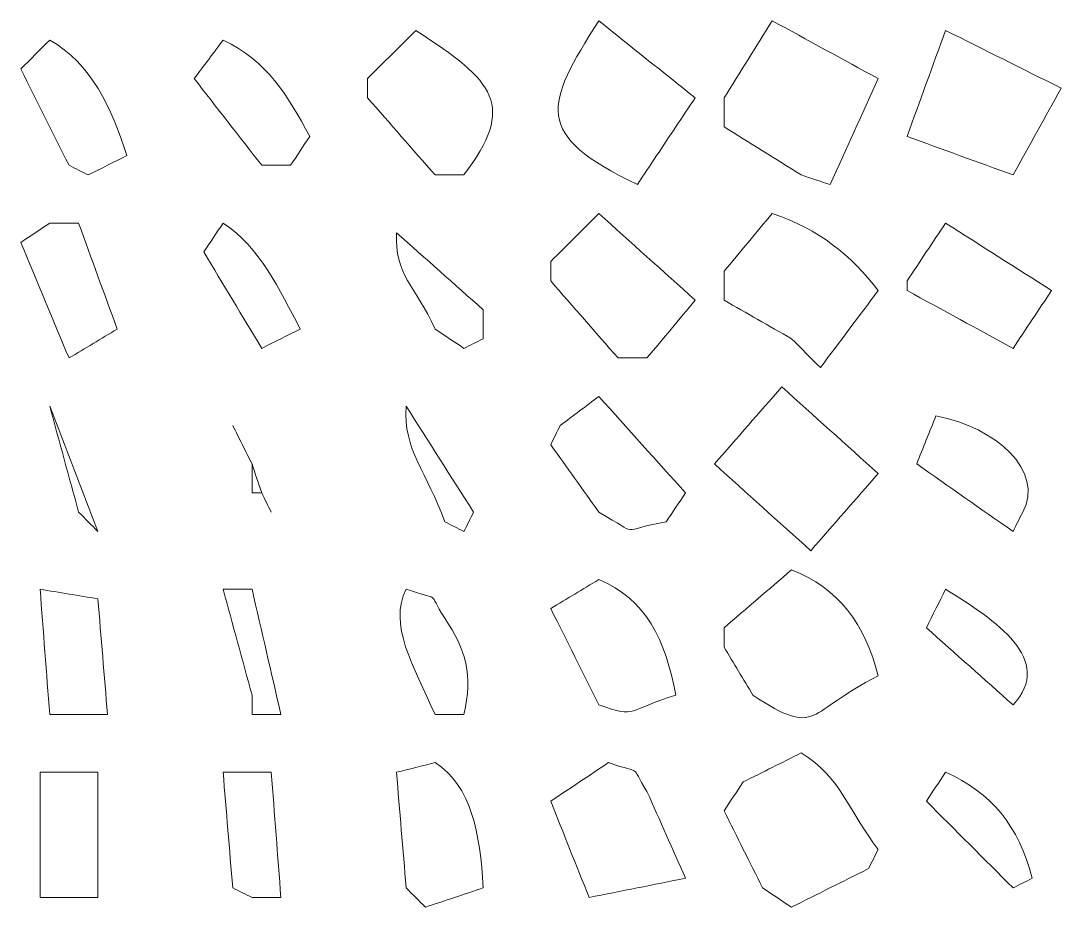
# Model space of a CAD drawing. Extents: x 69 to 542, y -750 to -43.
# Drawn here: x 186.9 to 294.9, y -402.3 to -310.3 of the extents above; entities that cross this region are included whole.
import ezdxf

# ---------------------------------------------------------------- set-up
doc = ezdxf.new("R2010")
doc.units = 0
doc.header["$MEASUREMENT"] = 0
doc.layers.add('Layer 1', color=7, linetype='Continuous', lineweight=0)

msp = doc.modelspace()

# ---------------------------------------------------------------- linework, layer by layer
at = {"layer": 'Layer 1', "color": 240, "lineweight": 18, "true_color": 0xed1c24}
for points, knots in [([(246.94, -310.33), (250.27, -313), (253.6, -315.67), (256.94, -318.33), (256.27, -319.33), (255.6, -320.33), (254.94, -321.33), (253.6, -323.33), (252.27, -325.33), (250.94, -327.33), (240.05, -322.12), (241.36, -319.11), (246.94, -310.33)], [0, 0, 0, 0, 1, 1, 1, 2, 2, 2, 3, 3, 3, 4, 4, 4, 4]), ([(246.94, -310.33), (250.27, -313), (253.6, -315.67), (256.94, -318.33), (256.27, -319.33), (255.6, -320.33), (254.94, -321.33), (253.6, -323.33), (252.27, -325.33), (250.94, -327.33), (240.05, -322.12), (241.36, -319.11), (246.94, -310.33)], [0, 0, 0, 0, 1, 1, 1, 2, 2, 2, 3, 3, 3, 4, 4, 4, 4]), ([(246.94, -310.33), (250.27, -313), (253.6, -315.67), (256.94, -318.33), (256.27, -319.33), (255.6, -320.33), (254.94, -321.33), (253.6, -323.33), (252.27, -325.33), (250.94, -327.33), (240.05, -322.12), (241.36, -319.11), (246.94, -310.33)], [0, 0, 0, 0, 1, 1, 1, 2, 2, 2, 3, 3, 3, 4, 4, 4, 4]), ([(264.94, -310.33), (268.6, -312.33), (272.27, -314.33), (275.94, -316.33), (274.27, -320), (272.6, -323.67), (270.94, -327.33), (269.94, -327), (268.94, -326.67), (267.94, -326.33), (265.27, -324.67), (262.6, -323), (259.94, -321.33), (259.94, -320.33), (259.94, -319.33), (259.94, -318.33), (261.6, -315.67), (263.27, -313), (264.94, -310.33)], [0, 0, 0, 0, 1, 1, 1, 2, 2, 2, 3, 3, 3, 4, 4, 4, 5, 5, 5, 6, 6, 6, 6]), ([(264.94, -310.33), (268.6, -312.33), (272.27, -314.33), (275.94, -316.33), (274.27, -320), (272.6, -323.67), (270.94, -327.33), (269.94, -327), (268.94, -326.67), (267.94, -326.33), (265.27, -324.67), (262.6, -323), (259.94, -321.33), (259.94, -320.33), (259.94, -319.33), (259.94, -318.33), (261.6, -315.67), (263.27, -313), (264.94, -310.33)], [0, 0, 0, 0, 1, 1, 1, 2, 2, 2, 3, 3, 3, 4, 4, 4, 5, 5, 5, 6, 6, 6, 6]), ([(264.94, -310.33), (268.6, -312.33), (272.27, -314.33), (275.94, -316.33), (274.27, -320), (272.6, -323.67), (270.94, -327.33), (269.94, -327), (268.94, -326.67), (267.94, -326.33), (265.27, -324.67), (262.6, -323), (259.94, -321.33), (259.94, -320.33), (259.94, -319.33), (259.94, -318.33), (261.6, -315.67), (263.27, -313), (264.94, -310.33)], [0, 0, 0, 0, 1, 1, 1, 2, 2, 2, 3, 3, 3, 4, 4, 4, 5, 5, 5, 6, 6, 6, 6]), ([(227.94, -311.33), (236.17, -316.63), (238.38, -319.13), (232.94, -326.33), (232.6, -326.33), (232.27, -326.33), (231.94, -326.33), (231.27, -326.33), (230.6, -326.33), (229.94, -326.33), (227.6, -323.67), (225.27, -321), (222.94, -318.33), (222.94, -317.67), (222.94, -317), (222.94, -316.33), (224.6, -314.67), (226.27, -313), (227.94, -311.33)], [0, 0, 0, 0, 1, 1, 1, 2, 2, 2, 3, 3, 3, 4, 4, 4, 5, 5, 5, 6, 6, 6, 6]), ([(227.94, -311.33), (236.17, -316.63), (238.38, -319.13), (232.94, -326.33), (232.6, -326.33), (232.27, -326.33), (231.94, -326.33), (231.27, -326.33), (230.6, -326.33), (229.94, -326.33), (227.6, -323.67), (225.27, -321), (222.94, -318.33), (222.94, -317.67), (222.94, -317), (222.94, -316.33), (224.6, -314.67), (226.27, -313), (227.94, -311.33)], [0, 0, 0, 0, 1, 1, 1, 2, 2, 2, 3, 3, 3, 4, 4, 4, 5, 5, 5, 6, 6, 6, 6]), ([(227.94, -311.33), (236.17, -316.63), (238.38, -319.13), (232.94, -326.33), (232.6, -326.33), (232.27, -326.33), (231.94, -326.33), (231.27, -326.33), (230.6, -326.33), (229.94, -326.33), (227.6, -323.67), (225.27, -321), (222.94, -318.33), (222.94, -317.67), (222.94, -317), (222.94, -316.33), (224.6, -314.67), (226.27, -313), (227.94, -311.33)], [0, 0, 0, 0, 1, 1, 1, 2, 2, 2, 3, 3, 3, 4, 4, 4, 5, 5, 5, 6, 6, 6, 6]), ([(282.94, -311.33), (286.94, -313.33), (290.94, -315.33), (294.94, -317.33), (293.27, -320.33), (291.6, -323.33), (289.94, -326.33), (286.27, -325), (282.6, -323.67), (278.94, -322.33), (280.27, -318.67), (281.6, -315), (282.94, -311.33)], [0, 0, 0, 0, 1, 1, 1, 2, 2, 2, 3, 3, 3, 4, 4, 4, 4]), ([(282.94, -311.33), (286.94, -313.33), (290.94, -315.33), (294.94, -317.33), (293.27, -320.33), (291.6, -323.33), (289.94, -326.33), (286.27, -325), (282.6, -323.67), (278.94, -322.33), (280.27, -318.67), (281.6, -315), (282.94, -311.33)], [0, 0, 0, 0, 1, 1, 1, 2, 2, 2, 3, 3, 3, 4, 4, 4, 4]), ([(282.94, -311.33), (286.94, -313.33), (290.94, -315.33), (294.94, -317.33), (293.27, -320.33), (291.6, -323.33), (289.94, -326.33), (286.27, -325), (282.6, -323.67), (278.94, -322.33), (280.27, -318.67), (281.6, -315), (282.94, -311.33)], [0, 0, 0, 0, 1, 1, 1, 2, 2, 2, 3, 3, 3, 4, 4, 4, 4]), ([(189.94, -312.33), (194.21, -314.75), (196.38, -319.3), (197.94, -324.33), (196.6, -325), (195.27, -325.67), (193.94, -326.33), (193.27, -326), (192.6, -325.67), (191.94, -325.33), (190.27, -322), (188.6, -318.67), (186.94, -315.33), (187.94, -314.33), (188.94, -313.33), (189.94, -312.33)], [0, 0, 0, 0, 1, 1, 1, 2, 2, 2, 3, 3, 3, 4, 4, 4, 5, 5, 5, 5]), ([(189.94, -312.33), (194.21, -314.75), (196.38, -319.3), (197.94, -324.33), (196.6, -325), (195.27, -325.67), (193.94, -326.33), (193.27, -326), (192.6, -325.67), (191.94, -325.33), (190.27, -322), (188.6, -318.67), (186.94, -315.33), (187.94, -314.33), (188.94, -313.33), (189.94, -312.33)], [0, 0, 0, 0, 1, 1, 1, 2, 2, 2, 3, 3, 3, 4, 4, 4, 5, 5, 5, 5]), ([(189.94, -312.33), (194.21, -314.75), (196.38, -319.3), (197.94, -324.33), (196.6, -325), (195.27, -325.67), (193.94, -326.33), (193.27, -326), (192.6, -325.67), (191.94, -325.33), (190.27, -322), (188.6, -318.67), (186.94, -315.33), (187.94, -314.33), (188.94, -313.33), (189.94, -312.33)], [0, 0, 0, 0, 1, 1, 1, 2, 2, 2, 3, 3, 3, 4, 4, 4, 5, 5, 5, 5]), ([(207.94, -312.33), (212.5, -314.5), (214.61, -318.04), (216.94, -322.33), (216.27, -323.33), (215.6, -324.33), (214.94, -325.33), (214.6, -325.33), (214.27, -325.33), (213.94, -325.33), (213.27, -325.33), (212.6, -325.33), (211.94, -325.33), (209.6, -322.33), (207.27, -319.33), (204.94, -316.33), (205.94, -315), (206.94, -313.67), (207.94, -312.33)], [0, 0, 0, 0, 1, 1, 1, 2, 2, 2, 3, 3, 3, 4, 4, 4, 5, 5, 5, 6, 6, 6, 6]), ([(207.94, -312.33), (212.5, -314.5), (214.61, -318.04), (216.94, -322.33), (216.27, -323.33), (215.6, -324.33), (214.94, -325.33), (214.6, -325.33), (214.27, -325.33), (213.94, -325.33), (213.27, -325.33), (212.6, -325.33), (211.94, -325.33), (209.6, -322.33), (207.27, -319.33), (204.94, -316.33), (205.94, -315), (206.94, -313.67), (207.94, -312.33)], [0, 0, 0, 0, 1, 1, 1, 2, 2, 2, 3, 3, 3, 4, 4, 4, 5, 5, 5, 6, 6, 6, 6]), ([(207.94, -312.33), (212.5, -314.5), (214.61, -318.04), (216.94, -322.33), (216.27, -323.33), (215.6, -324.33), (214.94, -325.33), (214.6, -325.33), (214.27, -325.33), (213.94, -325.33), (213.27, -325.33), (212.6, -325.33), (211.94, -325.33), (209.6, -322.33), (207.27, -319.33), (204.94, -316.33), (205.94, -315), (206.94, -313.67), (207.94, -312.33)], [0, 0, 0, 0, 1, 1, 1, 2, 2, 2, 3, 3, 3, 4, 4, 4, 5, 5, 5, 6, 6, 6, 6]), ([(246.94, -330.33), (250.27, -333.33), (253.6, -336.33), (256.94, -339.33), (255.27, -341.33), (253.6, -343.33), (251.94, -345.33), (251.6, -345.33), (251.27, -345.33), (250.94, -345.33), (250.27, -345.33), (249.6, -345.33), (248.94, -345.33), (246.6, -342.67), (244.27, -340), (241.94, -337.33), (241.94, -336.67), (241.94, -336), (241.94, -335.33), (243.6, -333.67), (245.27, -332), (246.94, -330.33)], [0, 0, 0, 0, 1, 1, 1, 2, 2, 2, 3, 3, 3, 4, 4, 4, 5, 5, 5, 6, 6, 6, 7, 7, 7, 7]), ([(246.94, -330.33), (250.27, -333.33), (253.6, -336.33), (256.94, -339.33), (255.27, -341.33), (253.6, -343.33), (251.94, -345.33), (251.6, -345.33), (251.27, -345.33), (250.94, -345.33), (250.27, -345.33), (249.6, -345.33), (248.94, -345.33), (246.6, -342.67), (244.27, -340), (241.94, -337.33), (241.94, -336.67), (241.94, -336), (241.94, -335.33), (243.6, -333.67), (245.27, -332), (246.94, -330.33)], [0, 0, 0, 0, 1, 1, 1, 2, 2, 2, 3, 3, 3, 4, 4, 4, 5, 5, 5, 6, 6, 6, 7, 7, 7, 7]), ([(246.94, -330.33), (250.27, -333.33), (253.6, -336.33), (256.94, -339.33), (255.27, -341.33), (253.6, -343.33), (251.94, -345.33), (251.6, -345.33), (251.27, -345.33), (250.94, -345.33), (250.27, -345.33), (249.6, -345.33), (248.94, -345.33), (246.6, -342.67), (244.27, -340), (241.94, -337.33), (241.94, -336.67), (241.94, -336), (241.94, -335.33), (243.6, -333.67), (245.27, -332), (246.94, -330.33)], [0, 0, 0, 0, 1, 1, 1, 2, 2, 2, 3, 3, 3, 4, 4, 4, 5, 5, 5, 6, 6, 6, 7, 7, 7, 7]), ([(264.94, -330.33), (269.82, -331.97), (273.12, -334.67), (275.94, -338.33), (273.94, -341), (271.94, -343.67), (269.94, -346.33), (268.94, -345.33), (267.94, -344.33), (266.94, -343.33), (264.6, -342), (262.27, -340.67), (259.94, -339.33), (259.94, -338.33), (259.94, -337.33), (259.94, -336.33), (261.6, -334.33), (263.27, -332.33), (264.94, -330.33)], [0, 0, 0, 0, 1, 1, 1, 2, 2, 2, 3, 3, 3, 4, 4, 4, 5, 5, 5, 6, 6, 6, 6]), ([(264.94, -330.33), (269.82, -331.97), (273.12, -334.67), (275.94, -338.33), (273.94, -341), (271.94, -343.67), (269.94, -346.33), (268.94, -345.33), (267.94, -344.33), (266.94, -343.33), (264.6, -342), (262.27, -340.67), (259.94, -339.33), (259.94, -338.33), (259.94, -337.33), (259.94, -336.33), (261.6, -334.33), (263.27, -332.33), (264.94, -330.33)], [0, 0, 0, 0, 1, 1, 1, 2, 2, 2, 3, 3, 3, 4, 4, 4, 5, 5, 5, 6, 6, 6, 6]), ([(264.94, -330.33), (269.82, -331.97), (273.12, -334.67), (275.94, -338.33), (273.94, -341), (271.94, -343.67), (269.94, -346.33), (268.94, -345.33), (267.94, -344.33), (266.94, -343.33), (264.6, -342), (262.27, -340.67), (259.94, -339.33), (259.94, -338.33), (259.94, -337.33), (259.94, -336.33), (261.6, -334.33), (263.27, -332.33), (264.94, -330.33)], [0, 0, 0, 0, 1, 1, 1, 2, 2, 2, 3, 3, 3, 4, 4, 4, 5, 5, 5, 6, 6, 6, 6]), ([(189.94, -331.33), (190.94, -331.33), (191.94, -331.33), (192.94, -331.33), (194.27, -335), (195.6, -338.67), (196.94, -342.33), (195.27, -343.33), (193.6, -344.33), (191.94, -345.33), (190.27, -341.33), (188.6, -337.33), (186.94, -333.33), (187.94, -332.67), (188.94, -332), (189.94, -331.33)], [0, 0, 0, 0, 1, 1, 1, 2, 2, 2, 3, 3, 3, 4, 4, 4, 5, 5, 5, 5]), ([(189.94, -331.33), (190.94, -331.33), (191.94, -331.33), (192.94, -331.33), (194.27, -335), (195.6, -338.67), (196.94, -342.33), (195.27, -343.33), (193.6, -344.33), (191.94, -345.33), (190.27, -341.33), (188.6, -337.33), (186.94, -333.33), (187.94, -332.67), (188.94, -332), (189.94, -331.33)], [0, 0, 0, 0, 1, 1, 1, 2, 2, 2, 3, 3, 3, 4, 4, 4, 5, 5, 5, 5]), ([(189.94, -331.33), (190.94, -331.33), (191.94, -331.33), (192.94, -331.33), (194.27, -335), (195.6, -338.67), (196.94, -342.33), (195.27, -343.33), (193.6, -344.33), (191.94, -345.33), (190.27, -341.33), (188.6, -337.33), (186.94, -333.33), (187.94, -332.67), (188.94, -332), (189.94, -331.33)], [0, 0, 0, 0, 1, 1, 1, 2, 2, 2, 3, 3, 3, 4, 4, 4, 5, 5, 5, 5]), ([(207.94, -331.33), (211.76, -333.85), (213.8, -338.22), (215.94, -342.33), (214.6, -343), (213.27, -343.67), (211.94, -344.33), (209.94, -341), (207.94, -337.67), (205.94, -334.33), (206.6, -333.33), (207.27, -332.33), (207.94, -331.33)], [0, 0, 0, 0, 1, 1, 1, 2, 2, 2, 3, 3, 3, 4, 4, 4, 4]), ([(207.94, -331.33), (211.76, -333.85), (213.8, -338.22), (215.94, -342.33), (214.6, -343), (213.27, -343.67), (211.94, -344.33), (209.94, -341), (207.94, -337.67), (205.94, -334.33), (206.6, -333.33), (207.27, -332.33), (207.94, -331.33)], [0, 0, 0, 0, 1, 1, 1, 2, 2, 2, 3, 3, 3, 4, 4, 4, 4]), ([(207.94, -331.33), (211.76, -333.85), (213.8, -338.22), (215.94, -342.33), (214.6, -343), (213.27, -343.67), (211.94, -344.33), (209.94, -341), (207.94, -337.67), (205.94, -334.33), (206.6, -333.33), (207.27, -332.33), (207.94, -331.33)], [0, 0, 0, 0, 1, 1, 1, 2, 2, 2, 3, 3, 3, 4, 4, 4, 4]), ([(282.94, -331.33), (286.6, -333.67), (290.27, -336), (293.94, -338.33), (292.6, -340.33), (291.27, -342.33), (289.94, -344.33), (286.27, -342.33), (282.6, -340.33), (278.94, -338.33), (278.94, -338), (278.94, -337.67), (278.94, -337.33), (280.27, -335.33), (281.6, -333.33), (282.94, -331.33)], [0, 0, 0, 0, 1, 1, 1, 2, 2, 2, 3, 3, 3, 4, 4, 4, 5, 5, 5, 5]), ([(282.94, -331.33), (286.6, -333.67), (290.27, -336), (293.94, -338.33), (292.6, -340.33), (291.27, -342.33), (289.94, -344.33), (286.27, -342.33), (282.6, -340.33), (278.94, -338.33), (278.94, -338), (278.94, -337.67), (278.94, -337.33), (280.27, -335.33), (281.6, -333.33), (282.94, -331.33)], [0, 0, 0, 0, 1, 1, 1, 2, 2, 2, 3, 3, 3, 4, 4, 4, 5, 5, 5, 5]), ([(282.94, -331.33), (286.6, -333.67), (290.27, -336), (293.94, -338.33), (292.6, -340.33), (291.27, -342.33), (289.94, -344.33), (286.27, -342.33), (282.6, -340.33), (278.94, -338.33), (278.94, -338), (278.94, -337.67), (278.94, -337.33), (280.27, -335.33), (281.6, -333.33), (282.94, -331.33)], [0, 0, 0, 0, 1, 1, 1, 2, 2, 2, 3, 3, 3, 4, 4, 4, 5, 5, 5, 5]), ([(225.94, -332.33), (228.94, -335), (231.94, -337.67), (234.94, -340.33), (234.94, -341.33), (234.94, -342.33), (234.94, -343.33), (234.27, -343.67), (233.6, -344), (232.94, -344.33), (231.94, -343.67), (230.94, -343), (229.94, -342.33), (227.91, -337.88), (225.71, -336.65), (225.94, -332.33)], [0, 0, 0, 0, 1, 1, 1, 2, 2, 2, 3, 3, 3, 4, 4, 4, 5, 5, 5, 5]), ([(225.94, -332.33), (228.94, -335), (231.94, -337.67), (234.94, -340.33), (234.94, -341.33), (234.94, -342.33), (234.94, -343.33), (234.27, -343.67), (233.6, -344), (232.94, -344.33), (231.94, -343.67), (230.94, -343), (229.94, -342.33), (227.91, -337.88), (225.71, -336.65), (225.94, -332.33)], [0, 0, 0, 0, 1, 1, 1, 2, 2, 2, 3, 3, 3, 4, 4, 4, 5, 5, 5, 5]), ([(225.94, -332.33), (228.94, -335), (231.94, -337.67), (234.94, -340.33), (234.94, -341.33), (234.94, -342.33), (234.94, -343.33), (234.27, -343.67), (233.6, -344), (232.94, -344.33), (231.94, -343.67), (230.94, -343), (229.94, -342.33), (227.91, -337.88), (225.71, -336.65), (225.94, -332.33)], [0, 0, 0, 0, 1, 1, 1, 2, 2, 2, 3, 3, 3, 4, 4, 4, 5, 5, 5, 5]), ([(265.94, -348.33), (269.27, -351.33), (272.6, -354.33), (275.94, -357.33), (273.6, -360), (271.27, -362.67), (268.94, -365.33), (265.6, -362.33), (262.27, -359.33), (258.94, -356.33), (261.27, -353.67), (263.6, -351), (265.94, -348.33)], [0, 0, 0, 0, 1, 1, 1, 2, 2, 2, 3, 3, 3, 4, 4, 4, 4]), ([(265.94, -348.33), (269.27, -351.33), (272.6, -354.33), (275.94, -357.33), (273.6, -360), (271.27, -362.67), (268.94, -365.33), (265.6, -362.33), (262.27, -359.33), (258.94, -356.33), (261.27, -353.67), (263.6, -351), (265.94, -348.33)], [0, 0, 0, 0, 1, 1, 1, 2, 2, 2, 3, 3, 3, 4, 4, 4, 4]), ([(265.94, -348.33), (269.27, -351.33), (272.6, -354.33), (275.94, -357.33), (273.6, -360), (271.27, -362.67), (268.94, -365.33), (265.6, -362.33), (262.27, -359.33), (258.94, -356.33), (261.27, -353.67), (263.6, -351), (265.94, -348.33)], [0, 0, 0, 0, 1, 1, 1, 2, 2, 2, 3, 3, 3, 4, 4, 4, 4]), ([(246.94, -349.33), (249.94, -352.67), (252.94, -356), (255.94, -359.33), (255.27, -360.33), (254.6, -361.33), (253.94, -362.33), (248.75, -363.23), (251.49, -363.9), (246.94, -361.33), (245.27, -359), (243.6, -356.67), (241.94, -354.33), (242.27, -353.67), (242.6, -353), (242.94, -352.33), (244.27, -351.33), (245.6, -350.33), (246.94, -349.33)], [0, 0, 0, 0, 1, 1, 1, 2, 2, 2, 3, 3, 3, 4, 4, 4, 5, 5, 5, 6, 6, 6, 6]), ([(246.94, -349.33), (249.94, -352.67), (252.94, -356), (255.94, -359.33), (255.27, -360.33), (254.6, -361.33), (253.94, -362.33), (248.75, -363.23), (251.49, -363.9), (246.94, -361.33), (245.27, -359), (243.6, -356.67), (241.94, -354.33), (242.27, -353.67), (242.6, -353), (242.94, -352.33), (244.27, -351.33), (245.6, -350.33), (246.94, -349.33)], [0, 0, 0, 0, 1, 1, 1, 2, 2, 2, 3, 3, 3, 4, 4, 4, 5, 5, 5, 6, 6, 6, 6]), ([(246.94, -349.33), (249.94, -352.67), (252.94, -356), (255.94, -359.33), (255.27, -360.33), (254.6, -361.33), (253.94, -362.33), (248.75, -363.23), (251.49, -363.9), (246.94, -361.33), (245.27, -359), (243.6, -356.67), (241.94, -354.33), (242.27, -353.67), (242.6, -353), (242.94, -352.33), (244.27, -351.33), (245.6, -350.33), (246.94, -349.33)], [0, 0, 0, 0, 1, 1, 1, 2, 2, 2, 3, 3, 3, 4, 4, 4, 5, 5, 5, 6, 6, 6, 6]), ([(189.94, -350.33), (191.6, -354.67), (193.27, -359), (194.94, -363.33), (194.27, -362.67), (193.6, -362), (192.94, -361.33), (191.94, -357.67), (190.94, -354), (189.94, -350.33)], [0, 0, 0, 0, 1, 1, 1, 2, 2, 2, 3, 3, 3, 3]), ([(189.94, -350.33), (191.6, -354.67), (193.27, -359), (194.94, -363.33), (194.27, -362.67), (193.6, -362), (192.94, -361.33), (191.94, -357.67), (190.94, -354), (189.94, -350.33)], [0, 0, 0, 0, 1, 1, 1, 2, 2, 2, 3, 3, 3, 3]), ([(189.94, -350.33), (191.6, -354.67), (193.27, -359), (194.94, -363.33), (194.27, -362.67), (193.6, -362), (192.94, -361.33), (191.94, -357.67), (190.94, -354), (189.94, -350.33)], [0, 0, 0, 0, 1, 1, 1, 2, 2, 2, 3, 3, 3, 3]), ([(226.94, -350.33), (229.27, -354), (231.6, -357.67), (233.94, -361.33), (233.6, -362), (233.27, -362.67), (232.94, -363.33), (232.27, -363), (231.6, -362.67), (230.94, -362.33), (229.15, -357.24), (226.59, -354.88), (226.94, -350.33)], [0, 0, 0, 0, 1, 1, 1, 2, 2, 2, 3, 3, 3, 4, 4, 4, 4]), ([(226.94, -350.33), (229.27, -354), (231.6, -357.67), (233.94, -361.33), (233.6, -362), (233.27, -362.67), (232.94, -363.33), (232.27, -363), (231.6, -362.67), (230.94, -362.33), (229.15, -357.24), (226.59, -354.88), (226.94, -350.33)], [0, 0, 0, 0, 1, 1, 1, 2, 2, 2, 3, 3, 3, 4, 4, 4, 4]), ([(226.94, -350.33), (229.27, -354), (231.6, -357.67), (233.94, -361.33), (233.6, -362), (233.27, -362.67), (232.94, -363.33), (232.27, -363), (231.6, -362.67), (230.94, -362.33), (229.15, -357.24), (226.59, -354.88), (226.94, -350.33)], [0, 0, 0, 0, 1, 1, 1, 2, 2, 2, 3, 3, 3, 4, 4, 4, 4]), ([(281.94, -351.33), (288.18, -352.54), (293.24, -357.07), (290.94, -361.33), (290.6, -362), (290.27, -362.67), (289.94, -363.33), (286.6, -361), (283.27, -358.67), (279.94, -356.33), (280.6, -354.67), (281.27, -353), (281.94, -351.33)], [0, 0, 0, 0, 1, 1, 1, 2, 2, 2, 3, 3, 3, 4, 4, 4, 4]), ([(281.94, -351.33), (288.18, -352.54), (293.24, -357.07), (290.94, -361.33), (290.6, -362), (290.27, -362.67), (289.94, -363.33), (286.6, -361), (283.27, -358.67), (279.94, -356.33), (280.6, -354.67), (281.27, -353), (281.94, -351.33)], [0, 0, 0, 0, 1, 1, 1, 2, 2, 2, 3, 3, 3, 4, 4, 4, 4]), ([(281.94, -351.33), (288.18, -352.54), (293.24, -357.07), (290.94, -361.33), (290.6, -362), (290.27, -362.67), (289.94, -363.33), (286.6, -361), (283.27, -358.67), (279.94, -356.33), (280.6, -354.67), (281.27, -353), (281.94, -351.33)], [0, 0, 0, 0, 1, 1, 1, 2, 2, 2, 3, 3, 3, 4, 4, 4, 4]), ([(208.94, -352.33), (209.27, -353), (209.6, -353.67), (209.94, -354.33), (209.6, -353.67), (209.27, -353), (208.94, -352.33)], [0, 0, 0, 0, 1, 1, 1, 2, 2, 2, 2]), ([(208.94, -352.33), (209.27, -353), (209.6, -353.67), (209.94, -354.33), (209.6, -353.67), (209.27, -353), (208.94, -352.33)], [0, 0, 0, 0, 1, 1, 1, 2, 2, 2, 2]), ([(208.94, -352.33), (209.27, -353), (209.6, -353.67), (209.94, -354.33), (209.6, -353.67), (209.27, -353), (208.94, -352.33)], [0, 0, 0, 0, 1, 1, 1, 2, 2, 2, 2]), ([(209.94, -354.33), (210.27, -355), (210.6, -355.67), (210.94, -356.33), (210.6, -355.67), (210.27, -355), (209.94, -354.33)], [0, 0, 0, 0, 1, 1, 1, 2, 2, 2, 2]), ([(209.94, -354.33), (210.27, -355), (210.6, -355.67), (210.94, -356.33), (210.6, -355.67), (210.27, -355), (209.94, -354.33)], [0, 0, 0, 0, 1, 1, 1, 2, 2, 2, 2]), ([(209.94, -354.33), (210.27, -355), (210.6, -355.67), (210.94, -356.33), (210.6, -355.67), (210.27, -355), (209.94, -354.33)], [0, 0, 0, 0, 1, 1, 1, 2, 2, 2, 2]), ([(210.94, -356.33), (211.27, -357.33), (211.6, -358.33), (211.94, -359.33), (211.6, -359.33), (211.27, -359.33), (210.94, -359.33), (210.94, -358.33), (210.94, -357.33), (210.94, -356.33)], [0, 0, 0, 0, 1, 1, 1, 2, 2, 2, 3, 3, 3, 3]), ([(210.94, -356.33), (211.27, -357.33), (211.6, -358.33), (211.94, -359.33), (211.6, -359.33), (211.27, -359.33), (210.94, -359.33), (210.94, -358.33), (210.94, -357.33), (210.94, -356.33)], [0, 0, 0, 0, 1, 1, 1, 2, 2, 2, 3, 3, 3, 3]), ([(210.94, -356.33), (211.27, -357.33), (211.6, -358.33), (211.94, -359.33), (211.6, -359.33), (211.27, -359.33), (210.94, -359.33), (210.94, -358.33), (210.94, -357.33), (210.94, -356.33)], [0, 0, 0, 0, 1, 1, 1, 2, 2, 2, 3, 3, 3, 3]), ([(211.94, -359.33), (212.27, -360), (212.6, -360.67), (212.94, -361.33), (212.6, -360.67), (212.27, -360), (211.94, -359.33)], [0, 0, 0, 0, 1, 1, 1, 2, 2, 2, 2]), ([(211.94, -359.33), (212.27, -360), (212.6, -360.67), (212.94, -361.33), (212.6, -360.67), (212.27, -360), (211.94, -359.33)], [0, 0, 0, 0, 1, 1, 1, 2, 2, 2, 2]), ([(211.94, -359.33), (212.27, -360), (212.6, -360.67), (212.94, -361.33), (212.6, -360.67), (212.27, -360), (211.94, -359.33)], [0, 0, 0, 0, 1, 1, 1, 2, 2, 2, 2]), ([(266.94, -367.33), (271.84, -369.14), (274.59, -373.05), (275.94, -378.33), (268.44, -382.03), (269.83, -384.86), (262.94, -380.33), (261.94, -378.67), (260.94, -377), (259.94, -375.33), (259.94, -374.67), (259.94, -374), (259.94, -373.33), (262.27, -371.33), (264.6, -369.33), (266.94, -367.33)], [0, 0, 0, 0, 1, 1, 1, 2, 2, 2, 3, 3, 3, 4, 4, 4, 5, 5, 5, 5]), ([(266.94, -367.33), (271.84, -369.14), (274.59, -373.05), (275.94, -378.33), (268.44, -382.03), (269.83, -384.86), (262.94, -380.33), (261.94, -378.67), (260.94, -377), (259.94, -375.33), (259.94, -374.67), (259.94, -374), (259.94, -373.33), (262.27, -371.33), (264.6, -369.33), (266.94, -367.33)], [0, 0, 0, 0, 1, 1, 1, 2, 2, 2, 3, 3, 3, 4, 4, 4, 5, 5, 5, 5]), ([(266.94, -367.33), (271.84, -369.14), (274.59, -373.05), (275.94, -378.33), (268.44, -382.03), (269.83, -384.86), (262.94, -380.33), (261.94, -378.67), (260.94, -377), (259.94, -375.33), (259.94, -374.67), (259.94, -374), (259.94, -373.33), (262.27, -371.33), (264.6, -369.33), (266.94, -367.33)], [0, 0, 0, 0, 1, 1, 1, 2, 2, 2, 3, 3, 3, 4, 4, 4, 5, 5, 5, 5]), ([(188.94, -369.33), (190.94, -369.67), (192.94, -370), (194.94, -370.33), (195.27, -374.33), (195.6, -378.33), (195.94, -382.33), (193.94, -382.33), (191.94, -382.33), (189.94, -382.33), (189.6, -378), (189.27, -373.67), (188.94, -369.33)], [0, 0, 0, 0, 1, 1, 1, 2, 2, 2, 3, 3, 3, 4, 4, 4, 4]), ([(188.94, -369.33), (190.94, -369.67), (192.94, -370), (194.94, -370.33), (195.27, -374.33), (195.6, -378.33), (195.94, -382.33), (193.94, -382.33), (191.94, -382.33), (189.94, -382.33), (189.6, -378), (189.27, -373.67), (188.94, -369.33)], [0, 0, 0, 0, 1, 1, 1, 2, 2, 2, 3, 3, 3, 4, 4, 4, 4]), ([(188.94, -369.33), (190.94, -369.67), (192.94, -370), (194.94, -370.33), (195.27, -374.33), (195.6, -378.33), (195.94, -382.33), (193.94, -382.33), (191.94, -382.33), (189.94, -382.33), (189.6, -378), (189.27, -373.67), (188.94, -369.33)], [0, 0, 0, 0, 1, 1, 1, 2, 2, 2, 3, 3, 3, 4, 4, 4, 4]), ([(207.94, -369.33), (208.94, -369.33), (209.94, -369.33), (210.94, -369.33), (211.94, -373.67), (212.94, -378), (213.94, -382.33), (212.94, -382.33), (211.94, -382.33), (210.94, -382.33), (210.94, -381.67), (210.94, -381), (210.94, -380.33), (209.94, -376.67), (208.94, -373), (207.94, -369.33)], [0, 0, 0, 0, 1, 1, 1, 2, 2, 2, 3, 3, 3, 4, 4, 4, 5, 5, 5, 5]), ([(207.94, -369.33), (208.94, -369.33), (209.94, -369.33), (210.94, -369.33), (211.94, -373.67), (212.94, -378), (213.94, -382.33), (212.94, -382.33), (211.94, -382.33), (210.94, -382.33), (210.94, -381.67), (210.94, -381), (210.94, -380.33), (209.94, -376.67), (208.94, -373), (207.94, -369.33)], [0, 0, 0, 0, 1, 1, 1, 2, 2, 2, 3, 3, 3, 4, 4, 4, 5, 5, 5, 5]), ([(207.94, -369.33), (208.94, -369.33), (209.94, -369.33), (210.94, -369.33), (211.94, -373.67), (212.94, -378), (213.94, -382.33), (212.94, -382.33), (211.94, -382.33), (210.94, -382.33), (210.94, -381.67), (210.94, -381), (210.94, -380.33), (209.94, -376.67), (208.94, -373), (207.94, -369.33)], [0, 0, 0, 0, 1, 1, 1, 2, 2, 2, 3, 3, 3, 4, 4, 4, 5, 5, 5, 5]), ([(226.94, -369.33), (230.76, -370.66), (229.02, -369.33), (230.94, -372.33), (233.17, -375.67), (233.89, -378.23), (232.94, -382.33), (232.6, -382.33), (232.27, -382.33), (231.94, -382.33), (231.27, -382.33), (230.6, -382.33), (229.94, -382.33), (227.66, -377.27), (225.08, -372.97), (226.94, -369.33)], [0, 0, 0, 0, 1, 1, 1, 2, 2, 2, 3, 3, 3, 4, 4, 4, 5, 5, 5, 5]), ([(226.94, -369.33), (230.76, -370.66), (229.02, -369.33), (230.94, -372.33), (233.17, -375.67), (233.89, -378.23), (232.94, -382.33), (232.6, -382.33), (232.27, -382.33), (231.94, -382.33), (231.27, -382.33), (230.6, -382.33), (229.94, -382.33), (227.66, -377.27), (225.08, -372.97), (226.94, -369.33)], [0, 0, 0, 0, 1, 1, 1, 2, 2, 2, 3, 3, 3, 4, 4, 4, 5, 5, 5, 5]), ([(226.94, -369.33), (230.76, -370.66), (229.02, -369.33), (230.94, -372.33), (233.17, -375.67), (233.89, -378.23), (232.94, -382.33), (232.6, -382.33), (232.27, -382.33), (231.94, -382.33), (231.27, -382.33), (230.6, -382.33), (229.94, -382.33), (227.66, -377.27), (225.08, -372.97), (226.94, -369.33)], [0, 0, 0, 0, 1, 1, 1, 2, 2, 2, 3, 3, 3, 4, 4, 4, 5, 5, 5, 5]), ([(246.94, -368.33), (251.85, -370.34), (253.86, -374.61), (254.94, -380.33), (249.69, -381.89), (251.11, -382.8), (246.94, -381.33), (245.27, -378), (243.6, -374.67), (241.94, -371.33), (243.6, -370.33), (245.27, -369.33), (246.94, -368.33)], [0, 0, 0, 0, 1, 1, 1, 2, 2, 2, 3, 3, 3, 4, 4, 4, 4]), ([(246.94, -368.33), (251.85, -370.34), (253.86, -374.61), (254.94, -380.33), (249.69, -381.89), (251.11, -382.8), (246.94, -381.33), (245.27, -378), (243.6, -374.67), (241.94, -371.33), (243.6, -370.33), (245.27, -369.33), (246.94, -368.33)], [0, 0, 0, 0, 1, 1, 1, 2, 2, 2, 3, 3, 3, 4, 4, 4, 4]), ([(246.94, -368.33), (251.85, -370.34), (253.86, -374.61), (254.94, -380.33), (249.69, -381.89), (251.11, -382.8), (246.94, -381.33), (245.27, -378), (243.6, -374.67), (241.94, -371.33), (243.6, -370.33), (245.27, -369.33), (246.94, -368.33)], [0, 0, 0, 0, 1, 1, 1, 2, 2, 2, 3, 3, 3, 4, 4, 4, 4]), ([(282.94, -369.33), (288.12, -372.53), (294.31, -376.69), (289.94, -381.33), (286.94, -378.67), (283.94, -376), (280.94, -373.33), (281.6, -372), (282.27, -370.67), (282.94, -369.33)], [0, 0, 0, 0, 1, 1, 1, 2, 2, 2, 3, 3, 3, 3]), ([(282.94, -369.33), (288.12, -372.53), (294.31, -376.69), (289.94, -381.33), (286.94, -378.67), (283.94, -376), (280.94, -373.33), (281.6, -372), (282.27, -370.67), (282.94, -369.33)], [0, 0, 0, 0, 1, 1, 1, 2, 2, 2, 3, 3, 3, 3]), ([(282.94, -369.33), (288.12, -372.53), (294.31, -376.69), (289.94, -381.33), (286.94, -378.67), (283.94, -376), (280.94, -373.33), (281.6, -372), (282.27, -370.67), (282.94, -369.33)], [0, 0, 0, 0, 1, 1, 1, 2, 2, 2, 3, 3, 3, 3]), ([(267.94, -386.33), (272.04, -388.75), (273.12, -392.76), (275.94, -396.33), (275.6, -397), (275.27, -397.67), (274.94, -398.33), (272.27, -399.67), (269.6, -401), (266.94, -402.33), (265.94, -401.67), (264.94, -401), (263.94, -400.33), (262.6, -397.67), (261.27, -395), (259.94, -392.33), (260.6, -391.33), (261.27, -390.33), (261.94, -389.33), (263.94, -388.33), (265.94, -387.33), (267.94, -386.33)], [0, 0, 0, 0, 1, 1, 1, 2, 2, 2, 3, 3, 3, 4, 4, 4, 5, 5, 5, 6, 6, 6, 7, 7, 7, 7]), ([(267.94, -386.33), (272.04, -388.75), (273.12, -392.76), (275.94, -396.33), (275.6, -397), (275.27, -397.67), (274.94, -398.33), (272.27, -399.67), (269.6, -401), (266.94, -402.33), (265.94, -401.67), (264.94, -401), (263.94, -400.33), (262.6, -397.67), (261.27, -395), (259.94, -392.33), (260.6, -391.33), (261.27, -390.33), (261.94, -389.33), (263.94, -388.33), (265.94, -387.33), (267.94, -386.33)], [0, 0, 0, 0, 1, 1, 1, 2, 2, 2, 3, 3, 3, 4, 4, 4, 5, 5, 5, 6, 6, 6, 7, 7, 7, 7]), ([(267.94, -386.33), (272.04, -388.75), (273.12, -392.76), (275.94, -396.33), (275.6, -397), (275.27, -397.67), (274.94, -398.33), (272.27, -399.67), (269.6, -401), (266.94, -402.33), (265.94, -401.67), (264.94, -401), (263.94, -400.33), (262.6, -397.67), (261.27, -395), (259.94, -392.33), (260.6, -391.33), (261.27, -390.33), (261.94, -389.33), (263.94, -388.33), (265.94, -387.33), (267.94, -386.33)], [0, 0, 0, 0, 1, 1, 1, 2, 2, 2, 3, 3, 3, 4, 4, 4, 5, 5, 5, 6, 6, 6, 7, 7, 7, 7]), ([(229.94, -387.33), (233.74, -389.77), (234.6, -394.6), (234.94, -400.33), (232.94, -401), (230.94, -401.67), (228.94, -402.33), (228.27, -401.67), (227.6, -401), (226.94, -400.33), (226.6, -396.33), (226.27, -392.33), (225.94, -388.33), (227.27, -388), (228.6, -387.67), (229.94, -387.33)], [0, 0, 0, 0, 1, 1, 1, 2, 2, 2, 3, 3, 3, 4, 4, 4, 5, 5, 5, 5]), ([(229.94, -387.33), (233.74, -389.77), (234.6, -394.6), (234.94, -400.33), (232.94, -401), (230.94, -401.67), (228.94, -402.33), (228.27, -401.67), (227.6, -401), (226.94, -400.33), (226.6, -396.33), (226.27, -392.33), (225.94, -388.33), (227.27, -388), (228.6, -387.67), (229.94, -387.33)], [0, 0, 0, 0, 1, 1, 1, 2, 2, 2, 3, 3, 3, 4, 4, 4, 5, 5, 5, 5]), ([(229.94, -387.33), (233.74, -389.77), (234.6, -394.6), (234.94, -400.33), (232.94, -401), (230.94, -401.67), (228.94, -402.33), (228.27, -401.67), (227.6, -401), (226.94, -400.33), (226.6, -396.33), (226.27, -392.33), (225.94, -388.33), (227.27, -388), (228.6, -387.67), (229.94, -387.33)], [0, 0, 0, 0, 1, 1, 1, 2, 2, 2, 3, 3, 3, 4, 4, 4, 5, 5, 5, 5]), ([(247.94, -387.33), (251.76, -388.66), (250.02, -387.33), (251.94, -390.33), (253.27, -393.33), (254.6, -396.33), (255.94, -399.33), (252.6, -400), (249.27, -400.67), (245.94, -401.33), (244.6, -398), (243.27, -394.67), (241.94, -391.33), (243.94, -390), (245.94, -388.67), (247.94, -387.33)], [0, 0, 0, 0, 1, 1, 1, 2, 2, 2, 3, 3, 3, 4, 4, 4, 5, 5, 5, 5]), ([(247.94, -387.33), (251.76, -388.66), (250.02, -387.33), (251.94, -390.33), (253.27, -393.33), (254.6, -396.33), (255.94, -399.33), (252.6, -400), (249.27, -400.67), (245.94, -401.33), (244.6, -398), (243.27, -394.67), (241.94, -391.33), (243.94, -390), (245.94, -388.67), (247.94, -387.33)], [0, 0, 0, 0, 1, 1, 1, 2, 2, 2, 3, 3, 3, 4, 4, 4, 5, 5, 5, 5]), ([(247.94, -387.33), (251.76, -388.66), (250.02, -387.33), (251.94, -390.33), (253.27, -393.33), (254.6, -396.33), (255.94, -399.33), (252.6, -400), (249.27, -400.67), (245.94, -401.33), (244.6, -398), (243.27, -394.67), (241.94, -391.33), (243.94, -390), (245.94, -388.67), (247.94, -387.33)], [0, 0, 0, 0, 1, 1, 1, 2, 2, 2, 3, 3, 3, 4, 4, 4, 5, 5, 5, 5]), ([(188.94, -388.33), (190.94, -388.33), (192.94, -388.33), (194.94, -388.33), (194.94, -392.67), (194.94, -397), (194.94, -401.33), (192.94, -401.33), (190.94, -401.33), (188.94, -401.33), (188.94, -397), (188.94, -392.67), (188.94, -388.33)], [0, 0, 0, 0, 1, 1, 1, 2, 2, 2, 3, 3, 3, 4, 4, 4, 4]), ([(188.94, -388.33), (190.94, -388.33), (192.94, -388.33), (194.94, -388.33), (194.94, -392.67), (194.94, -397), (194.94, -401.33), (192.94, -401.33), (190.94, -401.33), (188.94, -401.33), (188.94, -397), (188.94, -392.67), (188.94, -388.33)], [0, 0, 0, 0, 1, 1, 1, 2, 2, 2, 3, 3, 3, 4, 4, 4, 4]), ([(188.94, -388.33), (190.94, -388.33), (192.94, -388.33), (194.94, -388.33), (194.94, -392.67), (194.94, -397), (194.94, -401.33), (192.94, -401.33), (190.94, -401.33), (188.94, -401.33), (188.94, -397), (188.94, -392.67), (188.94, -388.33)], [0, 0, 0, 0, 1, 1, 1, 2, 2, 2, 3, 3, 3, 4, 4, 4, 4]), ([(207.94, -388.33), (209.6, -388.33), (211.27, -388.33), (212.94, -388.33), (213.27, -392.67), (213.6, -397), (213.94, -401.33), (212.94, -401.33), (211.94, -401.33), (210.94, -401.33), (210.27, -401), (209.6, -400.67), (208.94, -400.33), (208.6, -396.33), (208.27, -392.33), (207.94, -388.33)], [0, 0, 0, 0, 1, 1, 1, 2, 2, 2, 3, 3, 3, 4, 4, 4, 5, 5, 5, 5]), ([(207.94, -388.33), (209.6, -388.33), (211.27, -388.33), (212.94, -388.33), (213.27, -392.67), (213.6, -397), (213.94, -401.33), (212.94, -401.33), (211.94, -401.33), (210.94, -401.33), (210.27, -401), (209.6, -400.67), (208.94, -400.33), (208.6, -396.33), (208.27, -392.33), (207.94, -388.33)], [0, 0, 0, 0, 1, 1, 1, 2, 2, 2, 3, 3, 3, 4, 4, 4, 5, 5, 5, 5]), ([(207.94, -388.33), (209.6, -388.33), (211.27, -388.33), (212.94, -388.33), (213.27, -392.67), (213.6, -397), (213.94, -401.33), (212.94, -401.33), (211.94, -401.33), (210.94, -401.33), (210.27, -401), (209.6, -400.67), (208.94, -400.33), (208.6, -396.33), (208.27, -392.33), (207.94, -388.33)], [0, 0, 0, 0, 1, 1, 1, 2, 2, 2, 3, 3, 3, 4, 4, 4, 5, 5, 5, 5]), ([(282.94, -388.33), (287.71, -390.44), (290.51, -393.89), (291.94, -399.33), (291.27, -399.67), (290.6, -400), (289.94, -400.33), (286.94, -397.33), (283.94, -394.33), (280.94, -391.33), (281.6, -390.33), (282.27, -389.33), (282.94, -388.33)], [0, 0, 0, 0, 1, 1, 1, 2, 2, 2, 3, 3, 3, 4, 4, 4, 4]), ([(282.94, -388.33), (287.71, -390.44), (290.51, -393.89), (291.94, -399.33), (291.27, -399.67), (290.6, -400), (289.94, -400.33), (286.94, -397.33), (283.94, -394.33), (280.94, -391.33), (281.6, -390.33), (282.27, -389.33), (282.94, -388.33)], [0, 0, 0, 0, 1, 1, 1, 2, 2, 2, 3, 3, 3, 4, 4, 4, 4]), ([(282.94, -388.33), (287.71, -390.44), (290.51, -393.89), (291.94, -399.33), (291.27, -399.67), (290.6, -400), (289.94, -400.33), (286.94, -397.33), (283.94, -394.33), (280.94, -391.33), (281.6, -390.33), (282.27, -389.33), (282.94, -388.33)], [0, 0, 0, 0, 1, 1, 1, 2, 2, 2, 3, 3, 3, 4, 4, 4, 4])]:
    msp.add_open_spline(points, degree=3, knots=knots, dxfattribs=at)

doc.saveas('drawing.dxf')
